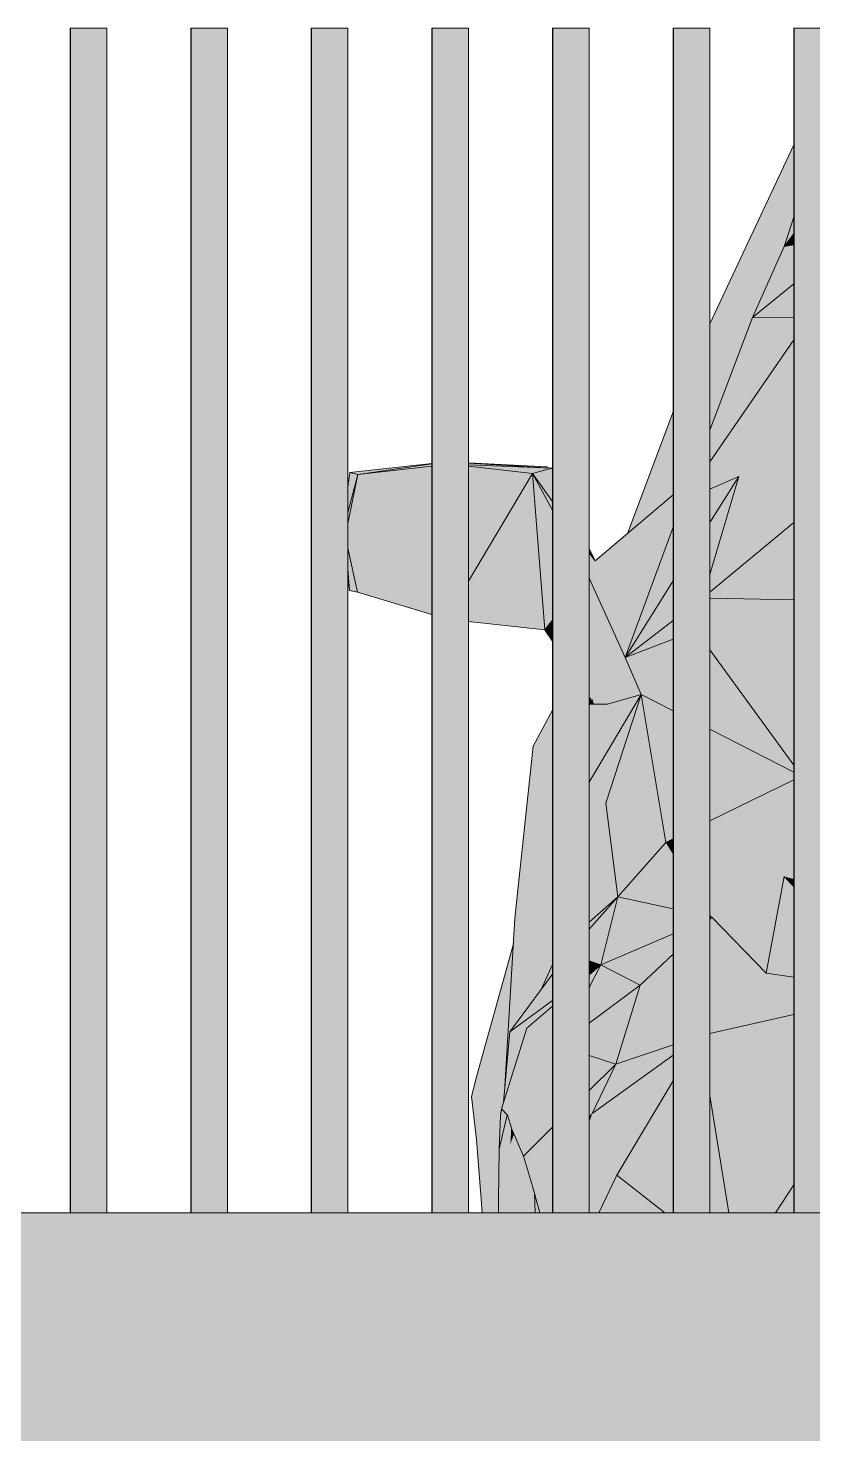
# Model space of a CAD drawing. Header units: millimetres. Extents: x 365175 to 2667127, y -330297 to -162108.
# Drawn here: x 1887034 to 1887683, y -319094 to -317931 of the extents above; entities that cross this region are included whole.
import ezdxf

# ---------------------------------------------------------------- set-up
doc = ezdxf.new("R2010")
doc.units = ezdxf.units.MM
doc.header["$MEASUREMENT"] = 0
doc.layers.add('Cars', color=7, linetype='Continuous')
doc.layers.add('TopoAlt', color=7, linetype='Continuous')

# ---------------------------------------------------------------- blocks, each defined once
blk = doc.blocks.new('Élément de coupe_125_6', base_point=(1445436.1, -319511))
at = {"layer": 'TopoAlt', "linetype": 'Continuous', "lineweight": 0, "true_color": 0x000000}
blk.add_hatch(color=18, dxfattribs=at).paths.add_polyline_path([(1882185.2, -318911), (1882185.2, -319511), (1914672.8, -319511), (1914672.8, -318911)])
at = {"layer": 'TopoAlt', "color": 190, "linetype": 'Continuous', "lineweight": 5, "true_color": 0x8002ff}
blk.add_line((1914672.8, -318911), (1882185.2, -318911), dxfattribs=at)
blk = doc.blocks.new('Élément de coupe_224_6', base_point=(1445436.1, -319511))
at = {"linetype": 'Continuous', "lineweight": 0, "true_color": 0x000000}
for points in [[(1887069.1, -317931), (1887069.1, -318911), (1887069.4, -318911), (1887069.4, -317931)], [(1887069.1, -317931), (1887069.1, -318911), (1887069.4, -318911), (1887069.4, -317931)], [(1887069.4, -317931), (1887069.4, -318911), (1887099.4, -318911), (1887099.4, -317931)]]:
    blk.add_hatch(color=18, dxfattribs=at).paths.add_polyline_path(points)
at = {"color": 18, "linetype": 'Continuous', "lineweight": 5, "true_color": 0x330000}
for p, q in [((1887069.1, -317931), (1887069.4, -317931)), ((1887069.1, -318911), (1887069.1, -317931)), ((1887069.4, -317931), (1887099.4, -317931)), ((1887069.4, -318911), (1887069.4, -317931)), ((1887099.4, -318911), (1887099.4, -317931))]:
    blk.add_line(p, q, dxfattribs=at)
blk = doc.blocks.new('Élément de coupe_225_6', base_point=(1445436.1, -319511))
at = {"linetype": 'Continuous', "lineweight": 0, "true_color": 0x000000}
for points in [[(1887168.9, -317931), (1887168.9, -318911), (1887169.2, -318911), (1887169.2, -317931)], [(1887168.9, -317931), (1887168.9, -318911), (1887169.2, -318911), (1887169.2, -317931)], [(1887169.2, -317931), (1887169.2, -318911), (1887199.2, -318911), (1887199.2, -317931)]]:
    blk.add_hatch(color=18, dxfattribs=at).paths.add_polyline_path(points)
at = {"color": 18, "linetype": 'Continuous', "lineweight": 5, "true_color": 0x330000}
for p, q in [((1887168.9, -317931), (1887169.2, -317931)), ((1887168.9, -318911), (1887168.9, -317931)), ((1887169.2, -317931), (1887199.2, -317931)), ((1887169.2, -318911), (1887169.2, -317931)), ((1887199.2, -318911), (1887199.2, -317931))]:
    blk.add_line(p, q, dxfattribs=at)
blk = doc.blocks.new('Élément de coupe_226_6', base_point=(1445436.1, -319511))
at = {"linetype": 'Continuous', "lineweight": 0, "true_color": 0x000000}
for points in [[(1887268.6, -317931), (1887268.6, -318911), (1887268.9, -318911), (1887268.9, -317931)], [(1887268.6, -317931), (1887268.6, -318911), (1887268.9, -318911), (1887268.9, -317931)], [(1887268.9, -317931), (1887268.9, -318911), (1887298.9, -318911), (1887298.9, -317931)]]:
    blk.add_hatch(color=18, dxfattribs=at).paths.add_polyline_path(points)
at = {"color": 18, "linetype": 'Continuous', "lineweight": 5, "true_color": 0x330000}
for p, q in [((1887268.6, -317931), (1887268.9, -317931)), ((1887268.6, -318911), (1887268.6, -317931)), ((1887268.9, -317931), (1887298.9, -317931)), ((1887268.9, -318911), (1887268.9, -317931)), ((1887298.9, -318911), (1887298.9, -317931))]:
    blk.add_line(p, q, dxfattribs=at)
blk = doc.blocks.new('Élément de coupe_227_6', base_point=(1445436.1, -319511))
at = {"linetype": 'Continuous', "lineweight": 0, "true_color": 0x000000}
for points in [[(1887368.4, -317931), (1887368.4, -318911), (1887368.7, -318911), (1887368.7, -317931)], [(1887368.4, -317931), (1887368.4, -318911), (1887368.7, -318911), (1887368.7, -317931)], [(1887368.7, -317931), (1887368.7, -318911), (1887398.7, -318911), (1887398.7, -317931)]]:
    blk.add_hatch(color=18, dxfattribs=at).paths.add_polyline_path(points)
at = {"color": 18, "linetype": 'Continuous', "lineweight": 5, "true_color": 0x330000}
for p, q in [((1887368.4, -317931), (1887368.7, -317931)), ((1887368.4, -318911), (1887368.4, -317931)), ((1887368.7, -317931), (1887398.7, -317931)), ((1887368.7, -318911), (1887368.7, -317931)), ((1887398.7, -318911), (1887398.7, -317931))]:
    blk.add_line(p, q, dxfattribs=at)
blk = doc.blocks.new('Élément de coupe_228_6', base_point=(1445436.1, -319511))
at = {"linetype": 'Continuous', "lineweight": 0, "true_color": 0x000000}
for points in [[(1887468.1, -317931), (1887468.1, -318911), (1887468.5, -318911), (1887468.5, -317931)], [(1887468.1, -317931), (1887468.1, -318911), (1887468.5, -318911), (1887468.5, -317931)], [(1887468.5, -317931), (1887468.5, -318911), (1887498.5, -318911), (1887498.5, -317931)]]:
    blk.add_hatch(color=18, dxfattribs=at).paths.add_polyline_path(points)
at = {"color": 18, "linetype": 'Continuous', "lineweight": 5, "true_color": 0x330000}
for p, q in [((1887468.1, -317931), (1887468.5, -317931)), ((1887468.1, -318911), (1887468.1, -317931)), ((1887468.5, -317931), (1887498.5, -317931)), ((1887468.5, -318911), (1887468.5, -317931)), ((1887498.5, -318911), (1887498.5, -317931))]:
    blk.add_line(p, q, dxfattribs=at)
blk = doc.blocks.new('Élément de coupe_229_6', base_point=(1445436.1, -319511))
at = {"linetype": 'Continuous', "lineweight": 0, "true_color": 0x000000}
for points in [[(1887567.9, -317931), (1887567.9, -318911), (1887568.2, -318911), (1887568.2, -317931)], [(1887567.9, -317931), (1887567.9, -318911), (1887568.2, -318911), (1887568.2, -317931)], [(1887568.2, -317931), (1887568.2, -318911), (1887598.2, -318911), (1887598.2, -317931)]]:
    blk.add_hatch(color=18, dxfattribs=at).paths.add_polyline_path(points)
at = {"color": 18, "linetype": 'Continuous', "lineweight": 5, "true_color": 0x330000}
for p, q in [((1887567.9, -317931), (1887568.2, -317931)), ((1887567.9, -318911), (1887567.9, -317931)), ((1887568.2, -317931), (1887598.2, -317931)), ((1887568.2, -318911), (1887568.2, -317931)), ((1887598.2, -318911), (1887598.2, -317931))]:
    blk.add_line(p, q, dxfattribs=at)
blk = doc.blocks.new('Élément de coupe_230_6', base_point=(1445436.1, -319511))
at = {"linetype": 'Continuous', "lineweight": 0, "true_color": 0x000000}
for points in [[(1887667.6, -317931), (1887667.6, -318911), (1887668, -318911), (1887668, -317931)], [(1887667.6, -317931), (1887667.6, -318911), (1887668, -318911), (1887668, -317931)], [(1887668, -317931), (1887668, -318911), (1887698, -318911), (1887698, -317931)]]:
    blk.add_hatch(color=18, dxfattribs=at).paths.add_polyline_path(points)
at = {"color": 18, "linetype": 'Continuous', "lineweight": 5, "true_color": 0x330000}
for p, q in [((1887667.6, -317931), (1887668, -317931)), ((1887667.6, -318911), (1887667.6, -317931)), ((1887668, -317931), (1887698, -317931)), ((1887668, -318911), (1887668, -317931)), ((1887698, -318911), (1887698, -317931))]:
    blk.add_line(p, q, dxfattribs=at)
blk = doc.blocks.new('Élément de coupe_549_6', base_point=(1445436.1, -319511))
at = {"layer": 'Cars', "linetype": 'Continuous', "lineweight": 0, "true_color": 0x000000}
for points in [[(1887598.2, -318175.7), (1887598.2, -318179.3), (1887667.6, -318047.3), (1887667.6, -318027.5)], [(1887598.2, -318175.7), (1887598.2, -318179.3), (1887667.6, -318047.3), (1887667.6, -318027.5)], [(1887667.6, -318047.3), (1887598.2, -318179.3), (1887598.2, -318184.1), (1887667.6, -318073.8)], [(1887667.6, -318047.3), (1887598.2, -318179.3), (1887598.2, -318184.1), (1887667.6, -318073.8)], [(1887598.2, -318184.1), (1887598.2, -318225.7), (1887667.6, -318078.7), (1887667.6, -318073.8)], [(1887598.2, -318184.1), (1887598.2, -318225.7), (1887667.6, -318078.7), (1887667.6, -318073.8)], [(1887598.2, -318225.7), (1887598.2, -318235.9), (1887659.8, -318111.6), (1887667.6, -318087.4), (1887667.6, -318078.7)], [(1887598.2, -318225.7), (1887598.2, -318235.9), (1887659.8, -318111.6), (1887667.6, -318087.4), (1887667.6, -318078.7)], [(1887667.6, -318087.4), (1887659.8, -318111.6), (1887667.6, -318101.2)], [(1887659.8, -318111.6), (1887667.6, -318105.9), (1887667.6, -318101.2)], [(1887659.8, -318111.6), (1887598.2, -318235.9), (1887598.2, -318240.4), (1887633.6, -318170.4)], [(1887659.8, -318111.6), (1887598.2, -318235.9), (1887598.2, -318240.4), (1887633.6, -318170.4)], [(1887633.6, -318170.4), (1887667.6, -318142.6), (1887667.6, -318110.2), (1887659.8, -318111.6)], [(1887667.6, -318105.9), (1887659.8, -318111.6), (1887667.6, -318110.2)], [(1887633.6, -318170.4), (1887667.6, -318170.6), (1887667.6, -318142.6)], [(1887598.2, -318240.4), (1887598.2, -318263.5), (1887633.6, -318170.4)], [(1887598.2, -318240.4), (1887598.2, -318263.5), (1887633.6, -318170.4)], [(1887598.2, -318263.5), (1887598.2, -318289.9), (1887667.6, -318189), (1887667.6, -318170.6), (1887633.6, -318170.4)], [(1887598.2, -318289.9), (1887598.2, -318312.5), (1887622.3, -318301.8), (1887667.6, -318199.2), (1887667.6, -318189)], [(1887667.6, -318199.2), (1887622.3, -318301.8), (1887667.6, -318297.8)], [(1887530.1, -318349.1), (1887546.5, -318335.2), (1887567.9, -318289.9), (1887567.9, -318248.4)], [(1887530.1, -318349.1), (1887546.5, -318335.2), (1887567.9, -318289.9), (1887567.9, -318248.4)], [(1887546.5, -318335.2), (1887551, -318331.4), (1887567.9, -318297.2), (1887567.9, -318289.9)], [(1887546.5, -318335.2), (1887551, -318331.4), (1887567.9, -318297.2), (1887567.9, -318289.9)], [(1887298.9, -318340.7), (1887298.9, -318349.6), (1887368.4, -318302.4), (1887368.4, -318293.5), (1887307.2, -318300.3)], [(1887300.4, -318298.5), (1887298.9, -318310.7), (1887298.9, -318331.6), (1887307.2, -318300.3)], [(1887300.4, -318298.5), (1887298.9, -318310.7), (1887298.9, -318331.6), (1887307.2, -318300.3)], [(1887298.9, -318331.6), (1887298.9, -318340.7), (1887307.2, -318300.3)], [(1887298.9, -318331.6), (1887298.9, -318340.7), (1887307.2, -318300.3)], [(1887300.4, -318298.5), (1887307.2, -318300.3), (1887368.4, -318291.5), (1887368.4, -318291.1)], [(1887307.2, -318300.3), (1887368.4, -318293.5), (1887368.4, -318291.5)], [(1887398.7, -318290.6), (1887398.7, -318290.8), (1887401.5, -318291), (1887463.1, -318294.7), (1887463.5, -318293.9)], [(1887467.5, -318295), (1887398.7, -318290.8), (1887398.7, -318292.4)], [(1887398.7, -318293.5), (1887451.5, -318299.4), (1887467.5, -318295), (1887398.7, -318292.4)], [(1887398.7, -318293.5), (1887398.7, -318388.6), (1887451.5, -318299.4)], [(1887398.7, -318421.8), (1887461.8, -318428.7), (1887451.5, -318299.4), (1887398.7, -318388.6)], [(1887451.5, -318299.4), (1887468.1, -318322.6), (1887468.1, -318296.3), (1887467.5, -318295)], [(1887451.5, -318299.4), (1887461.8, -318428.7), (1887468.1, -318420.9), (1887468.1, -318329.9)], [(1887468.1, -318322.6), (1887451.5, -318299.4), (1887468.1, -318329.9)], [(1887463.5, -318293.9), (1887463.1, -318294.7), (1887463.8, -318294.8)], [(1887464, -318294.8), (1887463.5, -318293.9), (1887463.8, -318294.8)], [(1887464, -318294.8), (1887463.5, -318293.9), (1887463.8, -318294.8)], [(1887463.5, -318293.9), (1887463.6, -318294.8), (1887463.8, -318294.8)], [(1887551, -318331.4), (1887553.1, -318329.6), (1887567.9, -318300.4), (1887567.9, -318297.2)], [(1887551, -318331.4), (1887553.1, -318329.6), (1887567.9, -318300.4), (1887567.9, -318297.2)], [(1887553.1, -318329.6), (1887567.9, -318317.1), (1887567.9, -318300.4)], [(1887553.1, -318329.6), (1887567.9, -318317.1), (1887567.9, -318300.4)], [(1887598.2, -318383), (1887598.2, -318397.6), (1887667.6, -318340), (1887667.6, -318297.8), (1887622.3, -318301.8)], [(1887598.2, -318340.1), (1887598.2, -318383), (1887622.3, -318301.8)], [(1887598.2, -318312.5), (1887598.2, -318340.1), (1887622.3, -318301.8)], [(1887298.9, -318361.1), (1887306.7, -318397.7), (1887368.4, -318313.1), (1887368.4, -318302.4), (1887298.9, -318349.6)], [(1887368.4, -318313.1), (1887306.7, -318397.7), (1887368.4, -318416.2)], [(1887498.5, -318383.6), (1887567.9, -318318.6), (1887567.9, -318317.1), (1887503.3, -318371.7), (1887498.5, -318382.6)], [(1887498.5, -318383.6), (1887498.5, -318386), (1887528.1, -318451.6), (1887567.9, -318343.9), (1887567.9, -318318.6)], [(1887567.9, -318342.2), (1887528.1, -318451.6), (1887567.9, -318343.9)], [(1887567.9, -318343.9), (1887528.1, -318451.6), (1887567.9, -318388.3)], [(1887598.2, -318397.6), (1887598.2, -318402.5), (1887667.6, -318403.9), (1887667.6, -318340)], [(1887298.9, -318361.1), (1887298.9, -318378.5), (1887300.3, -318396.3), (1887306.7, -318397.7)], [(1887298.9, -318361.1), (1887298.9, -318378.5), (1887300.3, -318396.3), (1887306.7, -318397.7)], [(1887498.5, -318361.4), (1887498.5, -318365), (1887503.3, -318371.7)], [(1887498.5, -318365), (1887498.5, -318382.6), (1887503.3, -318371.7)], [(1887298.9, -318378.5), (1887298.9, -318385.5), (1887300.3, -318396.3)], [(1887298.9, -318378.5), (1887298.9, -318385.5), (1887300.3, -318396.3)], [(1887498.5, -318386), (1887498.5, -318441.3), (1887528.1, -318451.6)], [(1887528.1, -318451.6), (1887567.9, -318421.2), (1887567.9, -318388.3)], [(1887598.2, -318402.5), (1887598.2, -318426.9), (1887667.6, -318413), (1887667.6, -318403.9)], [(1887598.2, -318426.9), (1887598.2, -318430), (1887667.6, -318434.5), (1887667.6, -318413)], [(1887468.1, -318420.9), (1887461.8, -318428.7), (1887468.1, -318430.9)], [(1887461.8, -318428.7), (1887468.1, -318436.2), (1887468.1, -318430.9)], [(1887461.8, -318428.7), (1887468.1, -318436.2), (1887468.1, -318430.9)], [(1887461.8, -318428.7), (1887468.1, -318438.3), (1887468.1, -318436.2)], [(1887461.8, -318428.7), (1887468.1, -318438.3), (1887468.1, -318436.2)], [(1887528.1, -318451.6), (1887567.9, -318436.4), (1887567.9, -318421.2)], [(1887598.2, -318445.2), (1887667.6, -318540.8), (1887667.6, -318434.5), (1887598.2, -318430)], [(1887528.1, -318451.6), (1887498.5, -318441.3), (1887498.5, -318472.2), (1887513.7, -318490.4)], [(1887528.1, -318451.6), (1887498.5, -318441.3), (1887498.5, -318472.2), (1887513.7, -318490.4)], [(1887528.1, -318451.6), (1887541.5, -318482.4), (1887567.9, -318451.3), (1887567.9, -318436.4)], [(1887528.1, -318451.6), (1887513.7, -318490.4), (1887541.5, -318482.4)], [(1887528.1, -318451.6), (1887513.7, -318490.4), (1887541.5, -318482.4)], [(1887567.9, -318451.3), (1887541.5, -318482.4), (1887567.9, -318495.7)], [(1887598.2, -318445.2), (1887598.2, -318511.1), (1887667.6, -318546.4), (1887667.6, -318540.8)], [(1887498.5, -318484.4), (1887500.5, -318487.4), (1887501.4, -318486.5), (1887500.8, -318487.9), (1887502.3, -318490.3), (1887513.7, -318490.4), (1887498.5, -318472.2)], [(1887498.5, -318484.4), (1887500.5, -318487.4), (1887501.4, -318486.5), (1887500.8, -318487.9), (1887502.3, -318490.3), (1887513.7, -318490.4), (1887498.5, -318472.2)], [(1887498.5, -318554.8), (1887498.5, -318564.3), (1887512.2, -318572.2), (1887541.5, -318482.4)], [(1887498.5, -318554.8), (1887498.5, -318564.3), (1887512.2, -318572.2), (1887541.5, -318482.4)], [(1887498.5, -318546.4), (1887498.5, -318554.8), (1887541.5, -318482.4), (1887513.7, -318490.4)], [(1887498.5, -318546.4), (1887498.5, -318554.8), (1887541.5, -318482.4), (1887513.7, -318490.4)], [(1887498.5, -318484.4), (1887498.5, -318491.2), (1887499.8, -318490.2), (1887498.7, -318484.7)], [(1887498.5, -318484.4), (1887498.5, -318491.2), (1887499.8, -318490.2), (1887498.7, -318484.7)], [(1887498.7, -318484.7), (1887499.8, -318490.2), (1887501.4, -318486.5), (1887500.5, -318487.4)], [(1887498.7, -318484.7), (1887499.8, -318490.2), (1887501.4, -318486.5), (1887500.5, -318487.4)], [(1887499.8, -318490.2), (1887502.3, -318490.3), (1887500.9, -318488.1), (1887500.6, -318488.3)], [(1887499.8, -318490.2), (1887502.3, -318490.3), (1887500.9, -318488.1), (1887500.6, -318488.3)], [(1887500.6, -318488.3), (1887500.9, -318488.1), (1887500.8, -318487.9)], [(1887500.6, -318488.3), (1887500.9, -318488.1), (1887500.8, -318487.9)], [(1887541.5, -318482.4), (1887512.2, -318572.2), (1887561.7, -318604.7)], [(1887541.5, -318482.4), (1887512.2, -318572.2), (1887561.7, -318604.7)], [(1887567.9, -318495.7), (1887541.5, -318482.4), (1887561.7, -318604.7), (1887567.9, -318601.7)], [(1887452.2, -318525), (1887468.1, -318513.3), (1887468.1, -318495.2)], [(1887452.2, -318525), (1887468.1, -318513.3), (1887468.1, -318495.2)], [(1887498.5, -318491.2), (1887498.5, -318507.1), (1887499.8, -318490.2)], [(1887498.5, -318491.2), (1887498.5, -318507.1), (1887499.8, -318490.2)], [(1887498.5, -318546.4), (1887513.7, -318490.4), (1887499.8, -318490.2), (1887498.5, -318507.1)], [(1887498.5, -318546.4), (1887513.7, -318490.4), (1887499.8, -318490.2), (1887498.5, -318507.1)], [(1887598.2, -318511.1), (1887598.2, -318586.8), (1887667.6, -318552.8), (1887667.6, -318546.4)], [(1887452.2, -318525), (1887468.1, -318538.9), (1887468.1, -318513.3)], [(1887452.2, -318525), (1887468.1, -318538.9), (1887468.1, -318513.3)], [(1887452.2, -318525), (1887437, -318667.4), (1887468.1, -318610), (1887468.1, -318538.9)], [(1887452.2, -318525), (1887437, -318667.4), (1887468.1, -318610), (1887468.1, -318538.9)], [(1887598.2, -318586.8), (1887598.2, -318615.2), (1887659.6, -318632.9), (1887667.6, -318586.7), (1887667.6, -318552.8)], [(1887498.5, -318564.3), (1887498.5, -318589.6), (1887512.2, -318572.2)], [(1887498.5, -318564.3), (1887498.5, -318589.6), (1887512.2, -318572.2)], [(1887498.5, -318615.5), (1887498.5, -318670.6), (1887522.1, -318649.6), (1887512.2, -318572.2)], [(1887498.5, -318615.5), (1887498.5, -318670.6), (1887522.1, -318649.6), (1887512.2, -318572.2)], [(1887498.5, -318615.5), (1887512.2, -318572.2), (1887498.5, -318589.6)], [(1887498.5, -318615.5), (1887512.2, -318572.2), (1887498.5, -318589.6)], [(1887512.2, -318572.2), (1887522.1, -318649.6), (1887561.7, -318604.7)], [(1887561.7, -318604.7), (1887512.2, -318572.2), (1887513.4, -318581.5)], [(1887667.6, -318586.7), (1887659.6, -318632.9), (1887667.6, -318634.9)], [(1887561.7, -318604.7), (1887567.9, -318606.5), (1887567.9, -318601.7)], [(1887437, -318667.4), (1887468.1, -318628), (1887468.1, -318610)], [(1887437, -318667.4), (1887468.1, -318628), (1887468.1, -318610)], [(1887522.1, -318649.6), (1887567.9, -318659.6), (1887567.9, -318614.7), (1887561.7, -318604.7)], [(1887561.7, -318604.7), (1887567.9, -318614.7), (1887567.9, -318606.5)], [(1887659.6, -318632.9), (1887598.2, -318615.2), (1887598.2, -318663.9), (1887599.9, -318666.6)], [(1887468.1, -318628), (1887437, -318667.4), (1887468.1, -318688.5)], [(1887468.1, -318628), (1887437, -318667.4), (1887468.1, -318688.5)], [(1887659.6, -318632.9), (1887599.9, -318666.6), (1887644.7, -318712.7)], [(1887659.6, -318632.9), (1887644.7, -318712.7), (1887667.6, -318716), (1887667.6, -318641.2)], [(1887659.6, -318632.9), (1887667.6, -318641.2), (1887667.6, -318634.9)], [(1887522.1, -318649.6), (1887498.5, -318676.5), (1887498.5, -318702.7), (1887508.2, -318705.9)], [(1887522.1, -318649.6), (1887498.5, -318670.6), (1887498.5, -318676.5)], [(1887498.5, -318672.6), (1887522.1, -318649.6), (1887498.5, -318670.6)], [(1887522.1, -318649.6), (1887508.2, -318705.9), (1887567.9, -318680.3), (1887567.9, -318659.6)], [(1887428.7, -318806.6), (1887432.8, -318761.4), (1887441.1, -318750.1), (1887437, -318667.4)], [(1887428.7, -318806.6), (1887432.8, -318761.4), (1887441.1, -318750.1), (1887437, -318667.4)], [(1887437, -318667.4), (1887444.4, -318745.7), (1887459.1, -318725.9), (1887468.1, -318705.6), (1887468.1, -318688.5)], [(1887437, -318667.4), (1887444.4, -318745.7), (1887459.1, -318725.9), (1887468.1, -318705.6), (1887468.1, -318688.5)], [(1887444.4, -318745.7), (1887437, -318667.4), (1887441.8, -318749.2)], [(1887444.4, -318745.7), (1887437, -318667.4), (1887441.8, -318749.2)], [(1887441.8, -318749.2), (1887437, -318667.4), (1887441.1, -318750.1)], [(1887441.8, -318749.2), (1887437, -318667.4), (1887441.1, -318750.1)], [(1887598.2, -318663.9), (1887598.2, -318666.3), (1887599.9, -318666.6)], [(1887598.2, -318666.3), (1887598.2, -318667.4), (1887599.9, -318666.6)], [(1887599.9, -318666.6), (1887598.2, -318668.3), (1887598.2, -318717.2), (1887644.7, -318712.7)], [(1887598.2, -318667.4), (1887598.2, -318668.3), (1887599.9, -318666.6)], [(1887508.2, -318705.9), (1887540.6, -318722.8), (1887567.9, -318697), (1887567.9, -318680.3)], [(1887405.3, -318798.6), (1887401.1, -318814.8), (1887435.8, -318688.6), (1887435.8, -318688.5)], [(1887405.3, -318798.6), (1887401.1, -318814.8), (1887435.8, -318688.6), (1887435.8, -318688.5)], [(1887435.8, -318688.6), (1887401.1, -318814.8), (1887428, -318760.1), (1887434.4, -318711.2)], [(1887435.8, -318688.6), (1887401.1, -318814.8), (1887428, -318760.1), (1887434.4, -318711.2)], [(1887540.6, -318722.8), (1887567.9, -318720.2), (1887567.9, -318697)], [(1887459.1, -318725.9), (1887468.1, -318713.7), (1887468.1, -318705.6)], [(1887459.1, -318725.9), (1887468.1, -318713.7), (1887468.1, -318705.6)], [(1887498.5, -318702.7), (1887498.5, -318713.1), (1887508.2, -318705.9)], [(1887498.5, -318724.6), (1887498.5, -318754.3), (1887540.6, -318722.8), (1887508.2, -318705.9)], [(1887498.5, -318714.2), (1887498.5, -318724.6), (1887508.2, -318705.9)], [(1887498.5, -318713.1), (1887498.5, -318714.2), (1887508.2, -318705.9)], [(1887428, -318760.1), (1887432.6, -318741.5), (1887434.4, -318711.2)], [(1887428, -318760.1), (1887432.6, -318741.5), (1887434.4, -318711.2)], [(1887432.8, -318761.4), (1887468.1, -318735.4), (1887468.1, -318713.7)], [(1887540.6, -318722.8), (1887567.9, -318745.7), (1887567.9, -318720.2)], [(1887598.2, -318757), (1887598.2, -318762.7), (1887667.6, -318746.9), (1887667.6, -318716), (1887644.7, -318712.7)], [(1887598.2, -318717.2), (1887598.2, -318757), (1887644.7, -318712.7)], [(1887540.6, -318722.8), (1887498.5, -318754.3), (1887498.5, -318781), (1887520.5, -318788)], [(1887540.6, -318722.8), (1887520.5, -318788), (1887567.9, -318772), (1887567.9, -318745.7)], [(1887428, -318760.1), (1887432.2, -318749), (1887432.6, -318741.5)], [(1887428, -318760.1), (1887432.2, -318749), (1887432.6, -318741.5)], [(1887432.8, -318761.4), (1887446.8, -318758.4), (1887468.1, -318740.2), (1887468.1, -318735.4)], [(1887446.8, -318758.4), (1887468.1, -318770.3), (1887468.1, -318740.2)], [(1887432.2, -318749), (1887428, -318760.1), (1887428, -318814.9), (1887428.7, -318806.6)], [(1887432.2, -318749), (1887428, -318760.1), (1887428, -318814.9), (1887428.7, -318806.6)], [(1887598.2, -318762.7), (1887598.2, -318766.4), (1887667.6, -318782.9), (1887667.6, -318746.9)], [(1887401.1, -318814.8), (1887405.2, -318850.5), (1887428, -318760.1)], [(1887401.1, -318814.8), (1887405.2, -318850.5), (1887428, -318760.1)], [(1887405.2, -318850.5), (1887409.2, -318899.9), (1887428, -318760.1)], [(1887405.2, -318850.5), (1887409.2, -318899.9), (1887428, -318760.1)], [(1887428, -318760.1), (1887409.2, -318899.9), (1887425, -318831.6), (1887425.1, -318830.9), (1887425.8, -318825), (1887427.6, -318819.4), (1887428, -318814.9)], [(1887428, -318760.1), (1887409.2, -318899.9), (1887425, -318831.6), (1887425.1, -318830.9), (1887425.8, -318825), (1887427.6, -318819.4), (1887428, -318814.9)], [(1887446.8, -318758.4), (1887425.8, -318825), (1887431, -318830.3)], [(1887446.8, -318758.4), (1887425.8, -318825), (1887431, -318830.3)], [(1887432.8, -318761.4), (1887427.6, -318819.4), (1887446.8, -318758.4)], [(1887432.8, -318761.4), (1887427.6, -318819.4), (1887446.8, -318758.4)], [(1887431, -318830.3), (1887434.5, -318841.8), (1887446.8, -318758.4)], [(1887431, -318830.3), (1887434.5, -318841.8), (1887446.8, -318758.4)], [(1887446.8, -318758.4), (1887434.5, -318841.8), (1887468.1, -318782.1), (1887468.1, -318770.3)], [(1887598.2, -318766.4), (1887598.2, -318814), (1887613.8, -318911), (1887652.4, -318911), (1887667.6, -318887.9), (1887667.6, -318782.9)], [(1887500.9, -318829), (1887567.9, -318780.7), (1887567.9, -318772), (1887520.5, -318788)], [(1887434.5, -318841.8), (1887444.1, -318864.3), (1887468.1, -318788.9), (1887468.1, -318782.1)], [(1887468.1, -318788.9), (1887444.1, -318864.3), (1887468.1, -318840.3)], [(1887498.5, -318781), (1887498.5, -318810), (1887520.5, -318788)], [(1887520.5, -318788), (1887498.5, -318810), (1887498.5, -318830.5), (1887500.9, -318829)], [(1887500.9, -318829), (1887521.3, -318879.8), (1887567.9, -318801.9), (1887567.9, -318780.7)], [(1887567.9, -318801.9), (1887521.3, -318879.8), (1887561.1, -318911), (1887567.9, -318911)], [(1887425.8, -318825), (1887425.1, -318830.9), (1887426.6, -318825.8)], [(1887425.8, -318825), (1887425.1, -318830.9), (1887426.6, -318825.8)], [(1887613.8, -318911), (1887598.2, -318814), (1887598.2, -318911)], [(1887409.2, -318899.9), (1887410, -318911), (1887417.4, -318911), (1887424.4, -318850.3), (1887425, -318831.6)], [(1887409.2, -318899.9), (1887410, -318911), (1887417.4, -318911), (1887424.4, -318850.3), (1887425, -318831.6)], [(1887425.1, -318830.9), (1887424.1, -318858.3), (1887430.6, -318829.9), (1887426.6, -318825.8)], [(1887425.1, -318830.9), (1887424.1, -318858.3), (1887430.6, -318829.9), (1887426.6, -318825.8)], [(1887429.7, -318833.9), (1887425.4, -318866.9), (1887433.3, -318854.2), (1887434, -318840.1), (1887431, -318830.3), (1887430.6, -318829.9)], [(1887429.7, -318833.9), (1887425.4, -318866.9), (1887433.3, -318854.2), (1887434, -318840.1), (1887431, -318830.3), (1887430.6, -318829.9)], [(1887426.8, -318846.5), (1887425.4, -318866.9), (1887429.7, -318833.9)], [(1887426.8, -318846.5), (1887425.4, -318866.9), (1887429.7, -318833.9)], [(1887498.5, -318836.3), (1887498.5, -318903.4), (1887521.3, -318879.8), (1887500.9, -318829)], [(1887498.5, -318832), (1887498.5, -318836.3), (1887500.9, -318829)], [(1887498.5, -318830.5), (1887498.5, -318832), (1887500.9, -318829)], [(1887426.8, -318846.5), (1887424.1, -318858.3), (1887425.4, -318866.9)], [(1887426.8, -318846.5), (1887424.1, -318858.3), (1887425.4, -318866.9)], [(1887433.3, -318854.2), (1887435.7, -318844.6), (1887434.5, -318841.8), (1887434, -318840.1)], [(1887433.3, -318854.2), (1887435.7, -318844.6), (1887434.5, -318841.8), (1887434, -318840.1)], [(1887433.3, -318854.2), (1887436.3, -318845.9), (1887435.7, -318844.6)], [(1887433.3, -318854.2), (1887436.3, -318845.9), (1887435.7, -318844.6)], [(1887436.3, -318845.9), (1887433.3, -318854.2), (1887441.1, -318911), (1887453.8, -318911), (1887453.2, -318894.6), (1887451.7, -318889), (1887444.1, -318864.3)], [(1887436.3, -318845.9), (1887433.3, -318854.2), (1887441.1, -318911), (1887453.8, -318911), (1887453.2, -318894.6), (1887451.7, -318889), (1887444.1, -318864.3)], [(1887468.1, -318840.3), (1887444.1, -318864.3), (1887468.1, -318849.4)], [(1887417.4, -318911), (1887422.9, -318911), (1887423.5, -318899.9), (1887424.1, -318858.3), (1887424.4, -318850.3)], [(1887417.4, -318911), (1887422.9, -318911), (1887423.5, -318899.9), (1887424.1, -318858.3), (1887424.4, -318850.3)], [(1887424.1, -318858.3), (1887423.5, -318900.8), (1887425.4, -318866.9)], [(1887424.1, -318858.3), (1887423.5, -318900.8), (1887425.4, -318866.9)], [(1887433.3, -318854.2), (1887425.4, -318866.9), (1887427, -318911), (1887433.1, -318911)], [(1887433.3, -318854.2), (1887425.4, -318866.9), (1887427, -318911), (1887433.1, -318911)], [(1887433.1, -318911), (1887434.2, -318911), (1887433.3, -318854.2)], [(1887433.1, -318911), (1887434.2, -318911), (1887433.3, -318854.2)], [(1887433.3, -318854.2), (1887434.2, -318911), (1887441.1, -318911)], [(1887433.3, -318854.2), (1887434.2, -318911), (1887441.1, -318911)], [(1887444.1, -318864.3), (1887451.7, -318889), (1887468.1, -318869), (1887468.1, -318849.4)], [(1887423.5, -318900.8), (1887423.4, -318911), (1887424.1, -318911), (1887425.4, -318866.9)], [(1887423.5, -318900.8), (1887423.4, -318911), (1887424.1, -318911), (1887425.4, -318866.9)], [(1887424.1, -318911), (1887427, -318911), (1887425.4, -318866.9)], [(1887424.1, -318911), (1887427, -318911), (1887425.4, -318866.9)], [(1887468.1, -318869), (1887451.7, -318889), (1887457.7, -318911), (1887468.1, -318911)], [(1887498.5, -318911), (1887506.5, -318911), (1887521.3, -318879.8), (1887498.5, -318903.4)], [(1887506.5, -318911), (1887561.1, -318911), (1887521.3, -318879.8)], [(1887457.7, -318911), (1887453.2, -318894.6), (1887453.8, -318911)], [(1887457.7, -318911), (1887453.2, -318894.6), (1887453.8, -318911)], [(1887652.4, -318911), (1887667.6, -318911), (1887667.6, -318887.9)], [(1887423.5, -318899.9), (1887422.9, -318911), (1887423.4, -318911), (1887423.5, -318900.8)], [(1887423.5, -318899.9), (1887422.9, -318911), (1887423.4, -318911), (1887423.5, -318900.8)]]:
    blk.add_hatch(color=18, dxfattribs=at).paths.add_polyline_path(points)
at = {"layer": 'Cars', "color": 7, "linetype": 'Continuous', "lineweight": 5}
for p, q in [((1887598.2, -318175.7), (1887667.6, -318027.5)), ((1887667.6, -318087.4), (1887659.8, -318111.6)), ((1887667.6, -318101.2), (1887659.8, -318111.6)), ((1887659.8, -318111.6), (1887633.6, -318170.4)), ((1887667.6, -318105.9), (1887659.8, -318111.6)), ((1887667.6, -318110.2), (1887659.8, -318111.6)), ((1887667.6, -318142.6), (1887633.6, -318170.4)), ((1887633.6, -318170.4), (1887598.2, -318263.5)), ((1887667.6, -318170.6), (1887633.6, -318170.4)), ((1887667.6, -318189), (1887598.2, -318289.9)), ((1887567.9, -318248.4), (1887530.1, -318349.1)), ((1887298.9, -318310.7), (1887300.4, -318298.5)), ((1887307.2, -318300.3), (1887298.9, -318340.7)), ((1887307.2, -318300.3), (1887298.9, -318331.6)), ((1887368.4, -318291.1), (1887300.4, -318298.5)), ((1887300.4, -318298.5), (1887307.2, -318300.3)), ((1887368.4, -318291.5), (1887307.2, -318300.3)), ((1887368.4, -318293.5), (1887307.2, -318300.3)), ((1887398.7, -318290.6), (1887463.5, -318293.9)), ((1887467.5, -318295), (1887398.7, -318290.8)), ((1887467.5, -318295), (1887398.7, -318292.4)), ((1887451.5, -318299.4), (1887398.7, -318293.5)), ((1887451.5, -318299.4), (1887398.7, -318388.6)), ((1887451.5, -318299.4), (1887467.5, -318295)), ((1887468.1, -318329.9), (1887451.5, -318299.4)), ((1887451.5, -318299.4), (1887461.8, -318428.7)), ((1887468.1, -318322.6), (1887451.5, -318299.4)), ((1887463.5, -318293.9), (1887464, -318294.8)), ((1887468.1, -318296.3), (1887467.5, -318295)), ((1887598.2, -318383), (1887622.3, -318301.8)), ((1887622.3, -318301.8), (1887598.2, -318340.1)), ((1887622.3, -318301.8), (1887598.2, -318312.5)), ((1887503.3, -318371.7), (1887567.9, -318317.1)), ((1887567.9, -318343.9), (1887528.1, -318451.6)), ((1887667.6, -318340), (1887598.2, -318397.6)), ((1887298.9, -318361.1), (1887306.7, -318397.7)), ((1887503.3, -318371.7), (1887498.5, -318361.4)), ((1887503.3, -318371.7), (1887498.5, -318365)), ((1887298.9, -318378.5), (1887300.3, -318396.3)), ((1887298.9, -318385.5), (1887300.3, -318396.3)), ((1887528.1, -318451.6), (1887498.5, -318386)), ((1887567.9, -318388.3), (1887528.1, -318451.6)), ((1887300.3, -318396.3), (1887306.7, -318397.7)), ((1887306.7, -318397.7), (1887368.4, -318416.2)), ((1887667.6, -318403.9), (1887598.2, -318402.5)), ((1887398.7, -318421.8), (1887461.8, -318428.7)), ((1887468.1, -318420.9), (1887461.8, -318428.7)), ((1887468.1, -318438.3), (1887461.8, -318428.7)), ((1887567.9, -318421.2), (1887528.1, -318451.6)), ((1887567.9, -318436.4), (1887528.1, -318451.6)), ((1887528.1, -318451.6), (1887541.5, -318482.4)), ((1887667.6, -318540.8), (1887598.2, -318445.2)), ((1887541.5, -318482.4), (1887498.5, -318554.8)), ((1887500.5, -318487.4), (1887498.5, -318484.4)), ((1887499.8, -318490.2), (1887501.4, -318486.5)), ((1887502.3, -318490.3), (1887500.8, -318487.9)), ((1887541.5, -318482.4), (1887512.2, -318572.2)), ((1887513.7, -318490.4), (1887541.5, -318482.4)), ((1887567.9, -318495.7), (1887541.5, -318482.4)), ((1887541.5, -318482.4), (1887561.7, -318604.7)), ((1887468.1, -318495.2), (1887452.2, -318525)), ((1887513.7, -318490.4), (1887499.8, -318490.2)), ((1887667.6, -318546.4), (1887598.2, -318511.1)), ((1887452.2, -318525), (1887437, -318667.4)), ((1887667.6, -318552.8), (1887598.2, -318586.8)), ((1887512.2, -318572.2), (1887522.1, -318649.6)), ((1887567.9, -318601.7), (1887561.7, -318604.7)), ((1887561.7, -318604.7), (1887522.1, -318649.6)), ((1887659.6, -318632.9), (1887644.7, -318712.7)), ((1887659.6, -318632.9), (1887667.6, -318641.2)), ((1887522.1, -318649.6), (1887498.5, -318676.5)), ((1887522.1, -318649.6), (1887498.5, -318670.6)), ((1887522.1, -318649.6), (1887508.2, -318705.9)), ((1887567.9, -318659.6), (1887522.1, -318649.6)), ((1887428.7, -318806.6), (1887437, -318667.4)), ((1887599.9, -318666.6), (1887598.2, -318666.3)), ((1887599.9, -318666.6), (1887598.2, -318668.3)), ((1887599.9, -318666.6), (1887598.2, -318667.4)), ((1887599.9, -318666.6), (1887644.7, -318712.7)), ((1887567.9, -318680.3), (1887508.2, -318705.9)), ((1887405.3, -318798.6), (1887435.8, -318688.5)), ((1887567.9, -318697), (1887540.6, -318722.8)), ((1887468.1, -318705.6), (1887459.1, -318725.9)), ((1887508.2, -318705.9), (1887498.5, -318702.7)), ((1887508.2, -318705.9), (1887498.5, -318724.6)), ((1887508.2, -318705.9), (1887498.5, -318714.2)), ((1887508.2, -318705.9), (1887498.5, -318713.1)), ((1887508.2, -318705.9), (1887540.6, -318722.8)), ((1887468.1, -318713.7), (1887432.8, -318761.4)), ((1887667.6, -318716), (1887644.7, -318712.7)), ((1887540.6, -318722.8), (1887498.5, -318754.3)), ((1887540.6, -318722.8), (1887520.5, -318788)), ((1887468.1, -318735.4), (1887432.8, -318761.4)), ((1887468.1, -318740.2), (1887446.8, -318758.4)), ((1887667.6, -318746.9), (1887598.2, -318762.7)), ((1887446.8, -318758.4), (1887425.8, -318825)), ((1887432.8, -318761.4), (1887427.6, -318819.4)), ((1887567.9, -318772), (1887520.5, -318788)), ((1887498.5, -318781), (1887520.5, -318788)), ((1887520.5, -318788), (1887498.5, -318810)), ((1887567.9, -318780.7), (1887500.9, -318829)), ((1887520.5, -318788), (1887500.9, -318829)), ((1887405.3, -318798.6), (1887401.1, -318814.8)), ((1887567.9, -318801.9), (1887521.3, -318879.8)), ((1887401.1, -318814.8), (1887405.2, -318850.5)), ((1887425.1, -318830.9), (1887425.8, -318825)), ((1887425.8, -318825), (1887431, -318830.3)), ((1887598.2, -318814), (1887613.8, -318911)), ((1887424.1, -318858.3), (1887430.6, -318829.9)), ((1887424.1, -318858.3), (1887425.1, -318830.9)), ((1887431, -318830.3), (1887434.5, -318841.8)), ((1887434.5, -318841.8), (1887444.1, -318864.3)), ((1887468.1, -318840.3), (1887444.1, -318864.3)), ((1887405.2, -318850.5), (1887409.2, -318899.9)), ((1887423.5, -318900.8), (1887424.1, -318858.3)), ((1887444.1, -318864.3), (1887451.7, -318889)), ((1887521.3, -318879.8), (1887506.5, -318911)), ((1887561.1, -318911), (1887521.3, -318879.8)), ((1887451.7, -318889), (1887457.7, -318911)), ((1887453.2, -318894.6), (1887453.8, -318911)), ((1887667.6, -318887.9), (1887652.4, -318911)), ((1887409.2, -318899.9), (1887410, -318911)), ((1887423.4, -318911), (1887423.5, -318900.8))]:
    blk.add_line(p, q, dxfattribs=at)

msp = doc.modelspace()

# ---------------------------------------------------------------- block references
at = {"lineweight": 0}
for name in ['Élément de coupe_224_6', 'Élément de coupe_225_6', 'Élément de coupe_226_6', 'Élément de coupe_227_6', 'Élément de coupe_228_6', 'Élément de coupe_229_6', 'Élément de coupe_230_6']:
    msp.add_blockref(name, (1445436.05, -319510.981), dxfattribs=at)
at = {"layer": 'Cars', "lineweight": 0}
msp.add_blockref('Élément de coupe_549_6', (1445436.05, -319510.981), dxfattribs=at)
at = {"layer": 'TopoAlt', "lineweight": 0}
msp.add_blockref('Élément de coupe_125_6', (1445436.05, -319510.981), dxfattribs=at)

doc.saveas('drawing.dxf')
